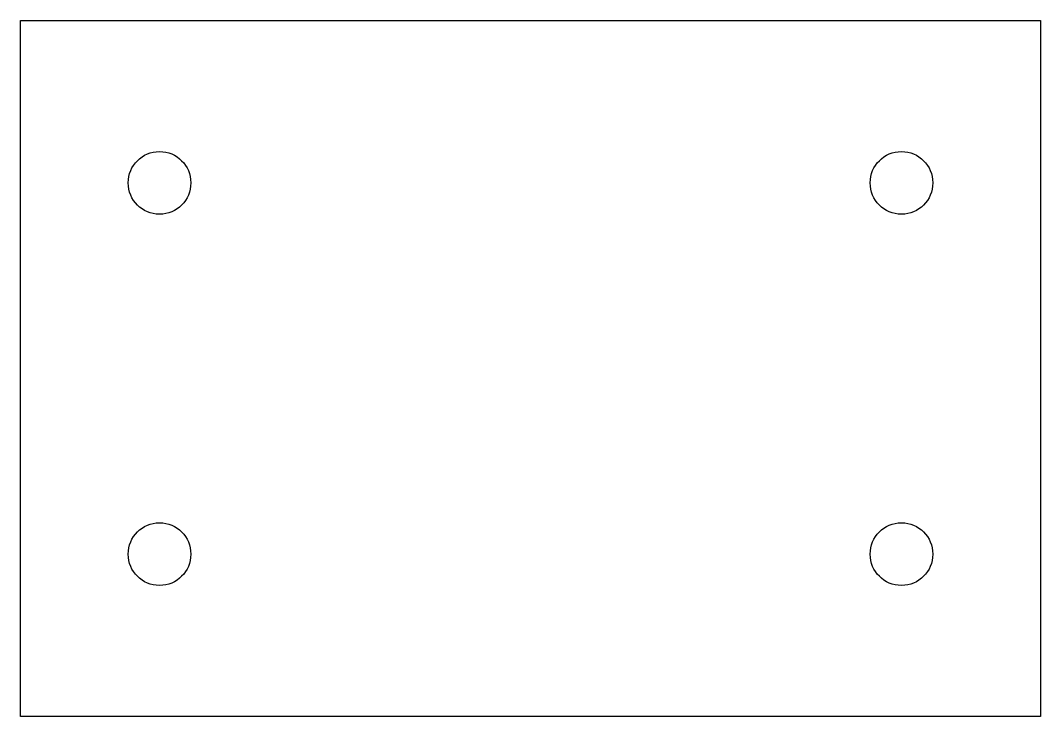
# Model space of a CAD drawing. Header units: millimetres. Extents: x -22 to 22, y -15 to 15.
import ezdxf

# ---------------------------------------------------------------- set-up
doc = ezdxf.new("R2010")
doc.units = ezdxf.units.MM

msp = doc.modelspace()

# ---------------------------------------------------------------- linework, layer by layer
for p, q in [((-22, -15, -2), (-22, 15, -2)), ((-22, 15, -2), (22, 15, -2)), ((22, 15, -2), (22, -15, -2)), ((22, -15, -2), (-22, -15, -2))]:
    msp.add_line(p, q)
for centre in [(-16, 8, -2), (16, 8, -2), (-16, -8, -2), (16, -8, -2)]:
    msp.add_circle(centre, 1.35)

doc.saveas('drawing.dxf')
